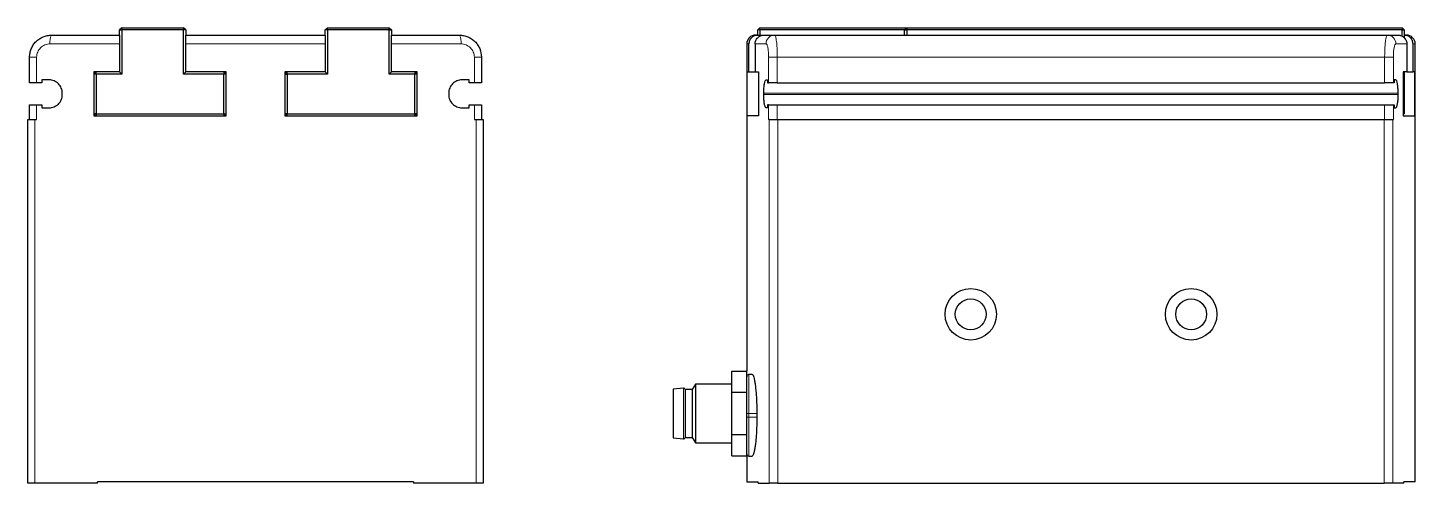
# Model space of a CAD drawing. Header units: millimetres. Extents: x 13 to 398, y 30 to 269.
# Drawn here: x 209.3 to 398.2, y 119 to 181 of the extents above; entities that cross this region are included whole.
import ezdxf

# ---------------------------------------------------------------- set-up
doc = ezdxf.new("R2010")
doc.units = ezdxf.units.MM

msp = doc.modelspace()

# ---------------------------------------------------------------- linework, layer by layer
at = {"color": 7, "linetype": 'Continuous', "lineweight": 25}
for p, q in [((212.54, 179.96), (221.79, 179.96)), ((222.09, 180.96), (221.79, 180.66)), ((221.79, 179.83), (221.79, 180.66)), ((221.79, 180.66), (222.09, 180.66)), ((222.09, 180.96), (230.49, 180.96)), ((222.09, 180.96), (222.09, 180.66)), ((222.09, 180.66), (222.09, 174.66)), ((230.49, 180.66), (222.09, 180.66)), ((230.49, 180.96), (230.49, 180.66)), ((230.79, 180.66), (230.49, 180.96)), ((230.49, 174.66), (230.49, 180.66)), ((230.79, 180.66), (230.49, 180.66)), ((230.79, 180.66), (230.79, 180.03)), ((230.79, 179.96), (249.79, 179.96)), ((249.79, 180.66), (250.09, 180.96)), ((249.79, 180.03), (249.79, 180.66)), ((250.09, 180.66), (249.79, 180.66)), ((250.09, 180.66), (250.09, 180.96)), ((250.09, 180.96), (258.49, 180.96)), ((250.09, 180.66), (250.09, 174.66)), ((258.49, 180.66), (250.09, 180.66)), ((258.49, 180.66), (258.49, 180.96)), ((258.49, 180.96), (258.79, 180.66)), ((258.49, 174.66), (258.49, 180.66)), ((258.49, 180.66), (258.79, 180.66)), ((258.79, 180.66), (258.79, 180.03)), ((258.79, 179.96), (268.04, 179.96)), ((308.35, 179.96), (308.66, 179.96)), ((308.95, 180.96), (308.65, 180.66)), ((308.95, 180.66), (308.65, 180.66)), ((308.65, 179.96), (308.65, 180.66)), ((308.66, 179.96), (309.51, 179.96)), ((308.95, 180.66), (308.95, 180.96)), ((308.95, 180.96), (328.95, 180.96)), ((308.95, 180.66), (308.95, 179.96)), ((328.65, 180.66), (308.95, 180.66)), ((309.51, 179.96), (310.96, 179.96)), ((310.96, 179.96), (394.34, 179.96)), ((328.65, 180.66), (328.95, 180.96)), ((328.65, 180.66), (328.95, 180.66)), ((328.65, 179.96), (328.65, 180.66)), ((328.95, 180.96), (328.95, 180.66)), ((328.95, 180.96), (396.35, 180.96)), ((328.95, 180.66), (328.95, 179.96)), ((396.35, 180.66), (328.95, 180.66)), ((394.34, 179.96), (395.8, 179.96)), ((396.35, 180.96), (396.35, 180.66)), ((396.35, 180.96), (396.65, 180.66)), ((396.35, 179.83), (396.35, 180.66)), ((396.35, 180.66), (396.65, 180.66)), ((396.65, 180.66), (396.65, 179.59)), ((396.65, 179.96), (396.95, 179.96)), ((221.79, 178.76), (221.79, 174.96)), ((230.79, 174.96), (230.79, 178.76)), ((249.79, 178.76), (249.79, 174.96)), ((258.79, 174.96), (258.79, 178.76)), ((307.15, 178.76), (307.15, 134.23)), ((307.45, 174.96), (307.45, 178.76)), ((308.3, 178.76), (308.3, 174.96)), ((397.01, 178.76), (397.01, 174.96)), ((397.85, 174.96), (397.85, 178.76)), ((398.15, 119.16), (398.15, 178.76)), ((209.54, 173.46), (209.54, 176.96)), ((271.04, 176.96), (271.04, 173.46)), ((212.19, 173.86), (211.19, 173.86)), ((211.19, 173.86), (211.19, 173.46)), ((218.59, 174.96), (218.29, 174.66)), ((221.79, 174.96), (218.29, 174.96)), ((218.29, 174.96), (218.29, 168.96)), ((218.59, 174.66), (218.29, 174.66)), ((218.59, 174.66), (218.59, 174.96)), ((218.59, 174.66), (218.59, 169.26)), ((222.09, 174.66), (218.59, 174.66)), ((222.09, 174.66), (221.79, 174.96)), ((230.79, 174.96), (230.49, 174.66)), ((235.99, 174.66), (230.49, 174.66)), ((236.29, 174.96), (230.79, 174.96)), ((235.99, 174.96), (235.99, 174.66)), ((236.29, 174.66), (235.99, 174.96)), ((235.99, 169.26), (235.99, 174.66)), ((236.29, 174.66), (235.99, 174.66)), ((236.29, 168.96), (236.29, 174.96)), ((244.29, 174.66), (244.59, 174.96)), ((249.79, 174.96), (244.29, 174.96)), ((244.29, 174.96), (244.29, 168.96)), ((244.29, 174.66), (244.59, 174.66)), ((244.59, 174.66), (244.59, 174.96)), ((244.59, 174.66), (244.59, 169.26)), ((250.09, 174.66), (244.59, 174.66)), ((250.09, 174.66), (249.79, 174.96)), ((258.79, 174.96), (258.49, 174.66)), ((261.99, 174.66), (258.49, 174.66)), ((262.29, 174.96), (258.79, 174.96)), ((261.99, 174.96), (261.99, 174.66)), ((261.99, 174.96), (262.29, 174.66)), ((261.99, 169.26), (261.99, 174.66)), ((262.29, 174.66), (261.99, 174.66)), ((262.29, 168.96), (262.29, 174.96)), ((269.39, 173.86), (268.39, 173.86)), ((269.39, 173.46), (269.39, 173.86)), ((307.21, 174.96), (307.45, 174.96)), ((307.21, 168.96), (307.21, 174.96)), ((307.45, 174.96), (308.3, 174.96)), ((308.3, 174.96), (308.78, 174.96)), ((308.78, 174.96), (308.78, 168.96)), ((309.81, 173.86), (310, 173.86)), ((310, 173.86), (310, 173.46)), ((395.5, 173.86), (395.3, 173.86)), ((395.3, 173.86), (395.3, 173.46)), ((397.01, 174.96), (396.53, 174.96)), ((396.53, 174.96), (396.53, 168.96)), ((396.65, 174.66), (396.53, 174.79)), ((396.65, 174.66), (396.53, 174.66)), ((396.65, 174.96), (396.65, 174.66)), ((396.65, 174.66), (396.65, 169.26)), ((397.01, 174.96), (397.85, 174.96)), ((398.1, 174.96), (397.85, 174.96)), ((398.1, 168.96), (398.1, 174.96)), ((210.5, 173.46), (209.54, 173.46)), ((211.19, 173.46), (210.5, 173.46)), ((213.99, 171.86), (213.99, 172.06)), ((266.59, 172.06), (266.59, 171.86)), ((270.08, 173.46), (269.39, 173.46)), ((271.04, 173.46), (270.08, 173.46)), ((309.48, 171.86), (309.48, 172.06)), ((310, 173.46), (310.14, 173.46)), ((311.32, 173.46), (310.14, 173.46)), ((311.32, 173.46), (393.99, 173.46)), ((395.17, 173.46), (393.99, 173.46)), ((395.3, 173.46), (395.17, 173.46)), ((395.83, 171.86), (395.83, 172.06)), ((209.54, 168.46), (209.54, 170.46)), ((209.54, 170.46), (210.5, 170.46)), ((210.5, 170.46), (211.19, 170.46)), ((211.19, 170.46), (211.19, 170.06)), ((211.19, 170.06), (212.19, 170.06)), ((268.39, 170.06), (269.39, 170.06)), ((269.39, 170.06), (269.39, 170.46)), ((269.39, 170.46), (270.08, 170.46)), ((270.08, 170.46), (271.04, 170.46)), ((271.04, 170.46), (271.04, 168.46)), ((310, 170.06), (309.81, 170.06)), ((310, 170.46), (310, 170.06)), ((310.14, 170.46), (310, 170.46)), ((310.14, 170.46), (311.32, 170.46)), ((311.32, 170.46), (393.99, 170.46)), ((393.99, 170.46), (395.17, 170.46)), ((395.17, 170.46), (395.3, 170.46)), ((395.3, 170.46), (395.3, 170.06)), ((395.3, 170.06), (395.5, 170.06)), ((209.29, 118.96), (209.29, 168.46)), ((209.29, 168.46), (210.25, 168.46)), ((210.25, 168.46), (210.5, 168.46)), ((218.59, 169.26), (218.29, 169.26)), ((218.29, 169.26), (218.59, 168.96)), ((218.29, 168.96), (236.29, 168.96)), ((218.59, 169.26), (235.99, 169.26)), ((218.59, 169.26), (218.59, 168.96)), ((235.99, 169.26), (235.99, 168.96)), ((235.99, 169.26), (236.29, 169.26)), ((235.99, 168.96), (236.29, 169.26)), ((244.59, 169.26), (244.29, 169.26)), ((244.59, 168.96), (244.29, 169.26)), ((244.29, 168.96), (262.29, 168.96)), ((244.59, 169.26), (261.99, 169.26)), ((244.59, 168.96), (244.59, 169.26)), ((261.99, 168.96), (261.99, 169.26)), ((262.29, 169.26), (261.99, 169.26)), ((262.29, 169.26), (261.99, 168.96)), ((270.08, 168.46), (270.33, 168.46)), ((270.33, 168.46), (271.29, 168.46)), ((271.29, 168.46), (271.29, 118.96)), ((308.78, 168.96), (307.21, 168.96)), ((310.19, 168.46), (310.14, 168.46)), ((310.19, 168.46), (311.37, 168.46)), ((311.37, 168.46), (393.94, 168.46)), ((393.94, 168.46), (395.11, 168.46)), ((395.11, 168.46), (395.17, 168.46)), ((396.65, 169.26), (396.53, 169.26)), ((396.65, 169.26), (396.53, 169.14)), ((396.53, 168.96), (398.1, 168.96)), ((305.15, 131.35), (305.15, 134.23)), ((305.15, 134.23), (307.15, 134.23)), ((307.15, 132.88), (307.15, 134.23)), ((300.18, 132.46), (299.75, 131.71)), ((305.15, 132.46), (300.18, 132.46)), ((300.18, 132.46), (300.18, 124.46)), ((307.15, 132.7), (307.15, 132.88)), ((307.15, 131.35), (307.15, 132.7)), ((307.91, 133.76), (307.45, 133.76)), ((298.55, 131.91), (297.15, 131.76)), ((297.15, 131.76), (297.15, 125.16)), ((299.75, 131.71), (298.77, 131.71)), ((298.77, 131.71), (298.77, 125.21)), ((299.75, 131.71), (299.75, 125.21)), ((305.15, 131.35), (307.15, 131.35)), ((305.15, 125.58), (305.15, 131.35)), ((307.15, 128.64), (307.15, 131.35)), ((307.15, 128.46), (307.15, 128.64)), ((307.15, 127.96), (307.15, 128.46)), ((308.53, 128.46), (308.53, 127.96)), ((307.15, 127.79), (307.15, 127.96)), ((307.15, 125.58), (307.15, 127.79)), ((297.15, 125.16), (298.55, 125.01)), ((298.77, 125.21), (299.75, 125.21)), ((299.75, 125.21), (300.18, 124.46)), ((305.15, 122.69), (305.15, 125.58)), ((305.15, 125.58), (307.15, 125.58)), ((307.15, 125.03), (307.15, 125.58)), ((307.15, 122.99), (307.15, 125.03)), ((300.18, 124.46), (305.15, 124.46)), ((307.15, 122.69), (307.15, 122.99)), ((305.15, 122.69), (307.15, 122.69)), ((307.15, 122.69), (307.15, 119.16)), ((307.45, 122.66), (307.91, 122.66)), ((261.79, 119.16), (218.79, 119.16)), ((218.79, 118.96), (218.79, 119.16)), ((261.79, 119.16), (261.79, 118.96)), ((307.15, 119.16), (308.7, 119.16)), ((308.7, 118.96), (308.7, 119.16)), ((398.15, 119.16), (396.6, 119.16)), ((396.6, 118.96), (396.6, 119.16)), ((210.25, 118.96), (209.29, 118.96)), ((218.79, 118.96), (210.25, 118.96)), ((270.33, 118.96), (261.79, 118.96)), ((271.29, 118.96), (270.33, 118.96)), ((308.7, 118.96), (310.19, 118.96)), ((311.37, 118.96), (310.19, 118.96)), ((311.37, 118.96), (393.94, 118.96)), ((395.11, 118.96), (393.94, 118.96)), ((396.6, 118.96), (395.11, 118.96))]:
    msp.add_line(p, q, dxfattribs=at)
at = {"color": 8, "linetype": 'Continuous', "lineweight": 18}
for p, q in [((221.79, 178.76), (212.32, 178.76)), ((249.79, 178.76), (230.79, 178.76)), ((268.26, 178.76), (258.79, 178.76)), ((307.45, 178.76), (307.15, 178.76)), ((309.78, 178.76), (308.3, 178.76)), ((397.01, 178.76), (395.52, 178.76)), ((398.15, 178.76), (397.85, 178.76)), ((209.54, 176.96), (210.5, 176.96)), ((210.5, 176.96), (210.5, 173.46)), ((270.08, 173.46), (270.08, 176.96)), ((270.08, 176.96), (271.04, 176.96)), ((310.14, 176.96), (311.32, 176.96)), ((310.14, 173.46), (310.14, 176.96)), ((311.32, 176.96), (311.32, 173.46)), ((311.32, 176.96), (393.99, 176.96)), ((393.99, 173.46), (393.99, 176.96)), ((393.99, 176.96), (395.17, 176.96)), ((395.17, 176.96), (395.17, 173.46)), ((309.48, 172.06), (395.83, 172.06)), ((210.5, 170.46), (210.5, 168.46)), ((270.08, 168.46), (270.08, 170.46)), ((309.48, 171.86), (395.83, 171.86)), ((310.14, 168.46), (310.14, 170.46)), ((311.32, 170.46), (311.32, 168.46)), ((393.99, 168.46), (393.99, 170.46)), ((395.17, 170.46), (395.17, 168.46)), ((210.25, 168.46), (210.25, 118.96)), ((270.33, 118.96), (270.33, 168.46)), ((310.19, 118.96), (310.19, 168.46)), ((311.37, 168.46), (311.37, 118.96)), ((393.94, 118.96), (393.94, 168.46)), ((395.11, 168.46), (395.11, 118.96)), ((307.45, 133.76), (307.45, 128.46)), ((298.55, 131.91), (298.55, 125.01)), ((307.45, 128.46), (307.15, 128.46)), ((307.45, 128.46), (308.53, 128.46)), ((307.45, 128.46), (307.45, 127.96)), ((307.15, 127.96), (307.45, 127.96)), ((307.45, 127.96), (307.45, 122.66)), ((307.45, 127.96), (308.53, 127.96))]:
    msp.add_line(p, q, dxfattribs=at)
at = {"color": 7, "linetype": 'Continuous', "lineweight": 25}
for centre, radius in [((337.65, 141.96), 3.5), ((367.65, 141.96), 3.5), ((337.65, 141.96), 2.1), ((367.65, 141.96), 2.1)]:
    msp.add_circle(centre, radius, dxfattribs=at)
at = {"color": 8, "linetype": 'Continuous', "lineweight": 18}
for centre, radius, start, end in [((214.09, 179.05), 1.8, 149.6145, 189.2579), ((266.49, 179.05), 1.8, 350.7421, 30.3855), ((310.97, 178.77), 1.19, 90.5115, 180.5026), ((394.33, 178.77), 1.19, 359.4974, 89.4885)]:
    msp.add_arc(centre, radius, start, end, dxfattribs=at)
at = {"color": 7, "linetype": 'Continuous', "lineweight": 25}
for centre, radius, start, end in [((308.35, 178.76), 1.2, 90, 180), ((396.95, 178.76), 1.2, 0, 90), ((307.45, 133.46), 0.3, 90, 180), ((298.57, 131.71), 0.2, 0.0355, 95.7392), ((298.57, 125.21), 0.2, 264.2608, 359.9645), ((307.45, 122.96), 0.3, 180, 270)]:
    msp.add_arc(centre, radius, start, end, dxfattribs=at)
for points, knots in [([(209.54, 176.96), (209.54, 177.16), (209.56, 177.36), (209.64, 177.74), (209.69, 177.93), (209.85, 178.3), (209.94, 178.47), (210.16, 178.8), (210.28, 178.95), (210.7, 179.36), (211.03, 179.59), (211.57, 179.81), (211.76, 179.87), (212.15, 179.94), (212.34, 179.96), (212.54, 179.96)], [0, 0, 0, 0, 0.125, 0.125, 0.25, 0.25, 0.375, 0.375, 0.5, 0.5, 0.75, 0.75, 0.875, 0.875, 1, 1, 1, 1]), ([(221.79, 179.96), (221.79, 179.96), (221.79, 179.93), (221.79, 179.81), (221.79, 179.72), (221.79, 179.5), (221.79, 179.37), (221.79, 179.08), (221.79, 178.92), (221.79, 178.76)], [0, 0, 0, 0, 0.25, 0.25, 0.5, 0.5, 0.75, 0.75, 1, 1, 1, 1]), ([(230.79, 178.76), (230.79, 178.92), (230.79, 179.08), (230.79, 179.37), (230.79, 179.5), (230.79, 179.72), (230.79, 179.81), (230.79, 179.93), (230.79, 179.96), (230.79, 179.96)], [0, 0, 0, 0, 0.25, 0.25, 0.5, 0.5, 0.75, 0.75, 1, 1, 1, 1]), ([(249.79, 179.96), (249.79, 179.96), (249.79, 179.93), (249.79, 179.81), (249.79, 179.72), (249.79, 179.5), (249.79, 179.37), (249.79, 179.08), (249.79, 178.92), (249.79, 178.76)], [0, 0, 0, 0, 0.25, 0.25, 0.5, 0.5, 0.75, 0.75, 1, 1, 1, 1]), ([(258.79, 178.76), (258.79, 178.92), (258.79, 179.08), (258.79, 179.37), (258.79, 179.5), (258.79, 179.72), (258.79, 179.81), (258.79, 179.93), (258.79, 179.96), (258.79, 179.96)], [0, 0, 0, 0, 0.25, 0.25, 0.5, 0.5, 0.75, 0.75, 1, 1, 1, 1]), ([(268.04, 179.96), (268.24, 179.96), (268.43, 179.94), (268.81, 179.87), (269, 179.81), (269.37, 179.66), (269.54, 179.57), (269.86, 179.35), (270.02, 179.23), (270.3, 178.95), (270.42, 178.8), (270.64, 178.47), (270.73, 178.3), (270.96, 177.76), (271.04, 177.36), (271.04, 176.96)], [0, 0, 0, 0, 0.125, 0.125, 0.25, 0.25, 0.375, 0.375, 0.5, 0.5, 0.625, 0.625, 0.75, 0.75, 1, 1, 1, 1]), ([(308.66, 179.96), (308.5, 179.96), (308.34, 179.93), (308.05, 179.81), (307.92, 179.72), (307.7, 179.5), (307.61, 179.37), (307.49, 179.08), (307.45, 178.92), (307.45, 178.76)], [0, 0, 0, 0, 0.25, 0.25, 0.5, 0.5, 0.75, 0.75, 1, 1, 1, 1]), ([(308.3, 178.76), (308.3, 178.92), (308.33, 179.08), (308.45, 179.37), (308.54, 179.5), (308.77, 179.72), (308.9, 179.81), (309.19, 179.93), (309.35, 179.96), (309.51, 179.96)], [0, 0, 0, 0, 0.25, 0.25, 0.5, 0.5, 0.75, 0.75, 1, 1, 1, 1]), ([(395.8, 179.96), (395.96, 179.96), (396.11, 179.93), (396.41, 179.81), (396.54, 179.72), (396.76, 179.5), (396.85, 179.37), (396.98, 179.08), (397.01, 178.92), (397.01, 178.76)], [0, 0, 0, 0, 0.25, 0.25, 0.5, 0.5, 0.75, 0.75, 1, 1, 1, 1]), ([(397.85, 178.76), (397.85, 178.92), (397.82, 179.08), (397.7, 179.37), (397.61, 179.5), (397.39, 179.72), (397.25, 179.81), (396.97, 179.93), (396.81, 179.96), (396.65, 179.96)], [0, 0, 0, 0, 0.25, 0.25, 0.5, 0.5, 0.75, 0.75, 1, 1, 1, 1]), ([(213.99, 172.06), (213.99, 172.18), (213.98, 172.3), (213.93, 172.53), (213.9, 172.65), (213.81, 172.87), (213.75, 172.97), (213.62, 173.17), (213.54, 173.26), (213.29, 173.51), (213.09, 173.64), (212.66, 173.82), (212.43, 173.86), (212.19, 173.86)], [0, 0, 0, 0, 0.125, 0.125, 0.25, 0.25, 0.375, 0.375, 0.5, 0.5, 0.75, 0.75, 1, 1, 1, 1]), ([(268.39, 173.86), (268.27, 173.86), (268.16, 173.85), (267.93, 173.81), (267.82, 173.77), (267.6, 173.68), (267.5, 173.63), (267.3, 173.5), (267.21, 173.43), (267.04, 173.26), (266.97, 173.17), (266.83, 172.97), (266.78, 172.87), (266.64, 172.54), (266.59, 172.3), (266.59, 172.06)], [0, 0, 0, 0, 0.125, 0.125, 0.25, 0.25, 0.375, 0.375, 0.5, 0.5, 0.625, 0.625, 0.75, 0.75, 1, 1, 1, 1]), ([(309.48, 172.06), (309.48, 172.18), (309.48, 172.3), (309.49, 172.53), (309.49, 172.65), (309.51, 172.87), (309.52, 172.97), (309.54, 173.17), (309.56, 173.26), (309.6, 173.51), (309.64, 173.64), (309.72, 173.82), (309.76, 173.86), (309.81, 173.86)], [0, 0, 0, 0, 0.125, 0.125, 0.25, 0.25, 0.375, 0.375, 0.5, 0.5, 0.75, 0.75, 1, 1, 1, 1]), ([(395.83, 172.06), (395.83, 172.18), (395.83, 172.3), (395.82, 172.53), (395.81, 172.65), (395.8, 172.87), (395.79, 172.97), (395.76, 173.17), (395.75, 173.26), (395.7, 173.51), (395.67, 173.64), (395.59, 173.82), (395.54, 173.86), (395.5, 173.86)], [0, 0, 0, 0, 0.125, 0.125, 0.25, 0.25, 0.375, 0.375, 0.5, 0.5, 0.75, 0.75, 1, 1, 1, 1]), ([(212.19, 170.06), (212.31, 170.06), (212.42, 170.08), (212.65, 170.12), (212.77, 170.15), (212.98, 170.24), (213.09, 170.3), (213.28, 170.43), (213.37, 170.5), (213.54, 170.67), (213.62, 170.76), (213.75, 170.95), (213.81, 171.06), (213.94, 171.39), (213.99, 171.62), (213.99, 171.86)], [0, 0, 0, 0, 0.125, 0.125, 0.25, 0.25, 0.375, 0.375, 0.5, 0.5, 0.625, 0.625, 0.75, 0.75, 1, 1, 1, 1]), ([(266.59, 171.86), (266.59, 171.74), (266.6, 171.63), (266.65, 171.39), (266.68, 171.28), (266.78, 171.06), (266.83, 170.96), (266.96, 170.76), (267.04, 170.67), (267.29, 170.42), (267.49, 170.29), (267.92, 170.11), (268.15, 170.06), (268.39, 170.06)], [0, 0, 0, 0, 0.125, 0.125, 0.25, 0.25, 0.375, 0.375, 0.5, 0.5, 0.75, 0.75, 1, 1, 1, 1]), ([(309.81, 170.06), (309.79, 170.06), (309.76, 170.08), (309.72, 170.12), (309.7, 170.15), (309.66, 170.24), (309.64, 170.3), (309.6, 170.43), (309.59, 170.5), (309.56, 170.67), (309.54, 170.76), (309.52, 170.95), (309.51, 171.06), (309.49, 171.39), (309.48, 171.62), (309.48, 171.86)], [0, 0, 0, 0, 0.125, 0.125, 0.25, 0.25, 0.375, 0.375, 0.5, 0.5, 0.625, 0.625, 0.75, 0.75, 1, 1, 1, 1]), ([(395.5, 170.06), (395.52, 170.06), (395.54, 170.08), (395.58, 170.12), (395.61, 170.15), (395.65, 170.24), (395.67, 170.3), (395.7, 170.43), (395.72, 170.5), (395.75, 170.67), (395.76, 170.76), (395.79, 170.95), (395.8, 171.06), (395.82, 171.39), (395.83, 171.62), (395.83, 171.86)], [0, 0, 0, 0, 0.125, 0.125, 0.25, 0.25, 0.375, 0.375, 0.5, 0.5, 0.625, 0.625, 0.75, 0.75, 1, 1, 1, 1]), ([(307.91, 133.75), (307.93, 133.75), (307.98, 133.75), (308.06, 133.57), (308.16, 133.26), (308.25, 132.79), (308.33, 132.21), (308.41, 131.52), (308.47, 130.74), (308.51, 129.9), (308.53, 129.13), (308.53, 128.65), (308.53, 128.46)], [0, 0, 0, 0, 0.071829, 0.179775, 0.287721, 0.395933, 0.504143, 0.612099, 0.72005, 0.827223, 0.934392, 1, 1, 1, 1]), ([(308.53, 127.96), (308.53, 127.55), (308.52, 126.85), (308.48, 125.9), (308.43, 125.11), (308.36, 124.4), (308.27, 123.79), (308.18, 123.3), (308.09, 122.93), (307.99, 122.71), (307.93, 122.68), (307.91, 122.67)], [0, 0, 0, 0, 0.147, 0.253089, 0.359182, 0.465761, 0.572344, 0.679798, 0.787254, 0.895363, 1, 1, 1, 1])]:
    msp.add_open_spline(points, degree=3, knots=knots, dxfattribs=at)
at = {"color": 8, "linetype": 'Continuous', "lineweight": 18}
for points, knots in [([(310.96, 179.96), (310.99, 179.96), (311.01, 179.94), (311.05, 179.87), (311.07, 179.81), (311.12, 179.66), (311.14, 179.57), (311.18, 179.35), (311.19, 179.23), (311.23, 178.95), (311.24, 178.8), (311.27, 178.47), (311.28, 178.3), (311.31, 177.76), (311.32, 177.36), (311.32, 176.96)], [0, 0, 0, 0, 0.125, 0.125, 0.25, 0.25, 0.375, 0.375, 0.5, 0.5, 0.625, 0.625, 0.75, 0.75, 1, 1, 1, 1]), ([(393.99, 176.96), (393.99, 177.16), (393.99, 177.36), (394, 177.74), (394.01, 177.93), (394.03, 178.3), (394.04, 178.47), (394.06, 178.8), (394.08, 178.95), (394.13, 179.36), (394.17, 179.59), (394.23, 179.81), (394.25, 179.87), (394.3, 179.94), (394.32, 179.96), (394.34, 179.96)], [0, 0, 0, 0, 0.125, 0.125, 0.25, 0.25, 0.375, 0.375, 0.5, 0.5, 0.75, 0.75, 0.875, 0.875, 1, 1, 1, 1]), ([(212.32, 178.76), (212.08, 178.76), (211.84, 178.72), (211.41, 178.54), (211.21, 178.41), (210.96, 178.16), (210.88, 178.07), (210.75, 177.87), (210.69, 177.77), (210.6, 177.55), (210.56, 177.44), (210.51, 177.2), (210.5, 177.08), (210.5, 176.96)], [0, 0, 0, 0, 0.25, 0.25, 0.5, 0.5, 0.625, 0.625, 0.75, 0.75, 0.875, 0.875, 1, 1, 1, 1]), ([(270.08, 176.96), (270.08, 177.2), (270.03, 177.44), (269.89, 177.77), (269.83, 177.88), (269.7, 178.07), (269.62, 178.16), (269.45, 178.33), (269.36, 178.4), (269.16, 178.53), (269.06, 178.59), (268.84, 178.67), (268.73, 178.71), (268.5, 178.75), (268.38, 178.76), (268.26, 178.76)], [0, 0, 0, 0, 0.25, 0.25, 0.375, 0.375, 0.5, 0.5, 0.625, 0.625, 0.75, 0.75, 0.875, 0.875, 1, 1, 1, 1]), ([(310.14, 176.96), (310.14, 177.2), (310.13, 177.44), (310.1, 177.77), (310.09, 177.88), (310.06, 178.07), (310.05, 178.16), (310.02, 178.33), (310, 178.4), (309.96, 178.53), (309.94, 178.59), (309.9, 178.67), (309.87, 178.71), (309.83, 178.75), (309.81, 178.76), (309.78, 178.76)], [0, 0, 0, 0, 0.25, 0.25, 0.375, 0.375, 0.5, 0.5, 0.625, 0.625, 0.75, 0.75, 0.875, 0.875, 1, 1, 1, 1]), ([(395.52, 178.76), (395.48, 178.76), (395.43, 178.72), (395.35, 178.54), (395.31, 178.41), (395.26, 178.16), (395.24, 178.07), (395.21, 177.87), (395.2, 177.77), (395.18, 177.55), (395.18, 177.44), (395.17, 177.2), (395.17, 177.08), (395.17, 176.96)], [0, 0, 0, 0, 0.25, 0.25, 0.5, 0.5, 0.625, 0.625, 0.75, 0.75, 0.875, 0.875, 1, 1, 1, 1])]:
    msp.add_open_spline(points, degree=3, knots=knots, dxfattribs=at)

doc.saveas('drawing.dxf')
